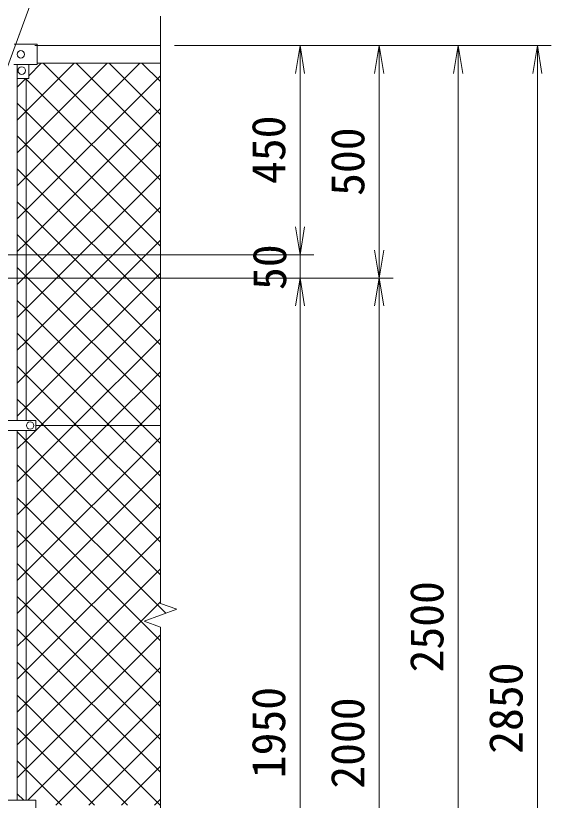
# Model space of a CAD drawing. Units: millimetres, scale not verified. Extents: x -6300 to 6300, y -4455 to 4455.
# Drawn here: x -2459 to -1308, y -279 to 1408 of the extents above; entities that cross this region are included whole.
import ezdxf
from ezdxf.enums import TextEntityAlignment as Align

# ---------------------------------------------------------------- set-up
doc = ezdxf.new("R2010")
doc.units = ezdxf.units.MM
doc.header["$LTSCALE"] = 30
for name, color, linetype, lineweight in [('0-1_D-STR1', 1, 'Continuous', 18), ('0-2_D-STR3', 3, 'Continuous', 13), ('0-6_D-STR-DIM', 7, 'Continuous', 9), ('0-7_0', 7, 'Continuous', 9), ('0-8_D-STR-TXT', 7, 'Continuous', 9), ('0-A_D-STR2', 7, 'Continuous', 9)]:
    doc.layers.add(name, color=color, linetype=linetype, lineweight=lineweight)
doc.styles.add('ＭＳ ゴシック', font='')
doc.styles.get('ＭＳ ゴシック').set_extended_font_data('MS Gothic')

# ---------------------------------------------------------------- blocks, each defined once
blk = doc.blocks.new('_Open')
at = {"layer": '0-7_0'}
blk.add_line((-30, 5), (0, 0), dxfattribs=at)
blk.add_lwpolyline([(-30, -5), (0, 0), (-30, 0)], dxfattribs=at)

msp = doc.modelspace()

# ---------------------------------------------------------------- linework, layer by layer
at = {"layer": '0-1_D-STR1'}
for p, q in [((-2417.93, 1343.84), (-2147.93, 1343.84)), ((-2412.93, 1305.84), (-2147.93, 1305.84))]:
    msp.add_line(p, q, dxfattribs=at)
at = {"layer": '0-2_D-STR3'}
for p, q in [((-2412.93, 1346.84), (-2462.15, 1346.84)), ((-2412.93, 1302.84), (-2412.93, 1346.84)), ((-2412.93, 1302.84), (-2463.13, 1302.84)), ((-2455.93, 1302.84), (-2455.93, 1273.84)), ((-2430.93, 1302.84), (-2430.93, 1273.84)), ((-2455.43, 1272.97), (-2455.43, 537.34)), ((-2454.93, 1272.84), (-2431.93, 1272.84)), ((-2436.43, 1272.84), (-2436.43, 537.34)), ((-2530.73, 537.34), (-2415.93, 537.34)), ((-2415.93, 537.34), (-2415.93, 516.34)), ((-2147.93, 526.84), (-2415.93, 526.84)), ((-2530.73, 516.34), (-2415.93, 516.34)), ((-2455.43, 516.34), (-2455.43, -278.66)), ((-2436.43, 516.34), (-2436.43, -278.66)), ((-2530.73, -278.66), (-2415.93, -278.66)), ((-2415.93, -278.66), (-2415.93, -299.66))]:
    msp.add_line(p, q, dxfattribs=at)
for centre in [(-2447.93, 1324.84), (-2445.93, 1289.84), (-2427.93, 526.84)]:
    msp.add_circle(centre, 8, dxfattribs=at)
for centre, start, end in [((-2454.93, 1273.84), 180, 270), ((-2431.93, 1273.84), 270, 0)]:
    msp.add_arc(centre, 1, start, end, dxfattribs=at)
at = {"layer": '0-6_D-STR-DIM'}
for p, q in [((-2147.93, 144.49), (-2147.93, 1406.84)), ((-2117.93, 1343.84), (-1477.93, 1343.84)), ((-2117.93, 1343.84), (-1307.93, 1343.84)), ((-2117.93, 1343.84), (-1647.93, 1343.84)), ((-2117.93, 1343.84), (-1817.93, 1343.84)), ((-1847.93, 1283.84), (-1847.93, 953.84)), ((-1677.93, 1283.84), (-1677.93, 903.84)), ((-1507.93, -1096.16), (-1507.93, 1283.84)), ((-1337.93, -1446.16), (-1337.93, 1283.84)), ((-1847.93, 953.84), (-1847.93, 1013.84)), ((-2552.93, 893.84), (-1817.93, 893.84)), ((-2552.93, 893.84), (-1817.93, 893.84)), ((-1847.93, 893.84), (-1847.93, 843.84)), ((-2623.08, 843.84), (-1817.93, 843.84)), ((-2623.08, 843.84), (-1647.93, 843.84)), ((-2623.08, 843.84), (-1817.93, 843.84)), ((-2623.08, 843.84), (-1647.93, 843.84)), ((-1847.93, -1046.16), (-1847.93, 783.84)), ((-1847.93, 783.84), (-1847.93, 723.84)), ((-1677.93, 783.84), (-1677.93, -1096.16)), ((-2112.69, 131.66), (-2147.93, 144.49)), ((-2183.17, 106.01), (-2112.69, 131.66)), ((-2147.93, 93.19), (-2183.17, 106.01)), ((-2147.93, -1249.16), (-2147.93, 93.19))]:
    msp.add_line(p, q, dxfattribs=at)
at = {"layer": '0-8_D-STR-TXT'}
msp.add_lwpolyline([(-1877.03, 1480.93), (-2410.19, 1480.93), (-2492.12, 1255.2)], dxfattribs=at)
at = {"layer": '0-A_D-STR2'}
for p, q in [((-2436.43, 1202.63), (-2333.22, 1305.84)), ((-2436.43, 1131.92), (-2262.51, 1305.84)), ((-2436.43, 1061.21), (-2191.8, 1305.84)), ((-2430.93, 1278.84), (-2403.93, 1305.84)), ((-2147.93, 1054), (-2399.77, 1305.84)), ((-2147.93, 1124.71), (-2329.06, 1305.84)), ((-2147.93, 1195.42), (-2258.35, 1305.84)), ((-2147.93, 1266.13), (-2187.64, 1305.84)), ((-2455.43, 1254.34), (-2436.93, 1272.84)), ((-2436.43, 990.5), (-2147.93, 1279)), ((-2436.43, 1201.08), (-2455.43, 1220.08)), ((-2455.43, 1183.63), (-2436.43, 1202.63)), ((-2436.43, 919.79), (-2147.93, 1208.29)), ((-2147.93, 912.58), (-2436.43, 1201.08)), ((-2436.43, 1130.37), (-2455.43, 1149.37)), ((-2455.43, 1112.92), (-2436.43, 1131.92)), ((-2436.43, 849.08), (-2147.93, 1137.58)), ((-2147.93, 841.87), (-2436.43, 1130.37)), ((-2436.43, 1059.66), (-2455.43, 1078.66)), ((-2436.43, 778.37), (-2147.93, 1066.87)), ((-2455.43, 1042.21), (-2436.43, 1061.21)), ((-2147.93, 771.16), (-2436.43, 1059.66)), ((-2436.43, 988.95), (-2455.43, 1007.95)), ((-2436.43, 707.66), (-2147.93, 996.16)), ((-2455.43, 971.5), (-2436.43, 990.5)), ((-2147.93, 700.45), (-2436.43, 988.95)), ((-2436.43, 918.23), (-2455.43, 937.23)), ((-2455.43, 900.79), (-2436.43, 919.79)), ((-2436.43, 636.95), (-2147.93, 925.45)), ((-2147.93, 629.73), (-2436.43, 918.23)), ((-2436.43, 847.52), (-2455.43, 866.52)), ((-2455.43, 830.08), (-2436.43, 849.08)), ((-2436.43, 566.23), (-2147.93, 854.73)), ((-2147.93, 559.02), (-2436.43, 847.52)), ((-2436.43, 776.81), (-2455.43, 795.81)), ((-2455.43, 759.37), (-2436.43, 778.37)), ((-2186.45, 526.84), (-2436.43, 776.81)), ((-2405.11, 526.84), (-2147.93, 784.02)), ((-2436.43, 706.1), (-2455.43, 725.1)), ((-2334.4, 526.84), (-2147.93, 713.31)), ((-2455.43, 688.66), (-2436.43, 707.66)), ((-2257.17, 526.84), (-2436.43, 706.1)), ((-2436.43, 635.39), (-2455.43, 654.39)), ((-2263.69, 526.84), (-2147.93, 642.6)), ((-2455.43, 617.95), (-2436.43, 636.95)), ((-2327.88, 526.84), (-2436.43, 635.39)), ((-2436.43, 564.68), (-2455.43, 583.68)), ((-2455.43, 547.23), (-2436.43, 566.23)), ((-2398.59, 526.84), (-2436.43, 564.68)), ((-2192.98, 526.84), (-2147.93, 571.89)), ((-2436.43, 495.52), (-2405.11, 526.84)), ((-2436.43, 424.81), (-2334.4, 526.84)), ((-2436.43, 354.1), (-2263.69, 526.84)), ((-2436.43, 283.39), (-2192.98, 526.84)), ((-2147.93, 276.18), (-2398.59, 526.84)), ((-2147.93, 346.89), (-2327.88, 526.84)), ((-2147.93, 417.6), (-2257.17, 526.84)), ((-2147.93, 488.31), (-2186.45, 526.84)), ((-2455.43, 476.52), (-2436.43, 495.52)), ((-2436.43, 212.68), (-2147.93, 501.18)), ((-2455.43, 405.81), (-2436.43, 424.81)), ((-2436.43, 141.97), (-2147.93, 430.47)), ((-2436.43, 352.55), (-2455.43, 371.55)), ((-2436.43, 71.26), (-2147.93, 359.76)), ((-2455.43, 335.1), (-2436.43, 354.1)), ((-2147.93, 64.05), (-2436.43, 352.55)), ((-2436.43, 281.84), (-2455.43, 300.84)), ((-2436.43, 0.55), (-2147.93, 289.05)), ((-2455.43, 264.39), (-2436.43, 283.39)), ((-2147.93, -6.66), (-2436.43, 281.84)), ((-2436.43, 211.13), (-2455.43, 230.13)), ((-2455.43, 193.68), (-2436.43, 212.68)), ((-2436.43, -70.16), (-2147.93, 218.34)), ((-2147.93, -77.37), (-2436.43, 211.13)), ((-2436.43, 140.42), (-2455.43, 159.42)), ((-2455.43, 122.97), (-2436.43, 141.97)), ((-2436.43, -140.87), (-2147.93, 147.63)), ((-2147.93, -148.08), (-2436.43, 140.42)), ((-2436.43, 69.71), (-2455.43, 88.71)), ((-2455.43, 52.26), (-2436.43, 71.26)), ((-2147.93, -218.79), (-2436.43, 69.71)), ((-2436.43, -1), (-2455.43, 18)), ((-2455.43, -18.45), (-2436.43, 0.55)), ((-2432.8, -278.66), (-2147.93, 6.21)), ((-2148.27, -289.16), (-2436.43, -1)), ((-2436.43, -71.71), (-2455.43, -52.71)), ((-2372.59, -289.16), (-2147.93, -64.5)), ((-2455.43, -89.16), (-2436.43, -70.16)), ((-2218.98, -289.16), (-2436.43, -71.71)), ((-2436.43, -142.43), (-2455.43, -123.43)), ((-2455.43, -159.87), (-2436.43, -140.87)), ((-2289.69, -289.16), (-2436.43, -142.43)), ((-2301.88, -289.16), (-2147.93, -135.21)), ((-2436.43, -213.14), (-2455.43, -194.14)), ((-2360.4, -289.16), (-2436.43, -213.14)), ((-2231.17, -289.16), (-2147.93, -205.93)), ((-2441.61, -278.66), (-2455.43, -264.85)), ((-2160.45, -289.16), (-2147.93, -276.64))]:
    msp.add_line(p, q, dxfattribs=at)
for points in [[(-2147.93, 983.29), (-2436.43, 1271.79), (-2437.48, 1272.84)], [(-2147.93, 205.47), (-2436.43, 493.97), (-2455.43, 512.97)], [(-2136.26, 123.09), (-2436.43, 423.26), (-2455.43, 442.26)], [(-2455.43, -230.58), (-2436.43, -211.58), (-2147.93, 76.92)]]:
    msp.add_lwpolyline(points, dxfattribs=at)

# ---------------------------------------------------------------- block references
at = {"layer": '0-6_D-STR-DIM', "xscale": 2, "yscale": 2}
for p, rotation in [((-1847.93, 1343.84), 90), ((-1677.93, 1343.84), 90), ((-1507.93, 1343.84), 90), ((-1337.93, 1343.84), 90), ((-1847.93, 893.84), 270), ((-1847.93, 893.84), 270), ((-1677.93, 843.84), 270), ((-1847.93, 843.84), 90), ((-1847.93, 843.84), 90), ((-1677.93, 843.84), 90)]:
    msp.add_blockref('_Open', p, dxfattribs=dict(at, rotation=rotation))

# ---------------------------------------------------------------- texts
at = {"layer": '0-6_D-STR-DIM', "style": 'ＭＳ ゴシック'}
for s, p in [('450', (-1858.05, 1046.09)), ('500', (-1688.05, 1020.53)), ('50', (-1856.01, 818.16)), ('2500', (-1518.05, -4.04)), ('2850', (-1348.05, -179.04)), ('1950', (-1858.05, -231.51)), ('2000', (-1688.05, -254.04))]:
    msp.add_text(s, height=72.14, rotation=90, dxfattribs=at).set_placement(p, align=Align.BOTTOM_LEFT)

doc.saveas('drawing.dxf')
